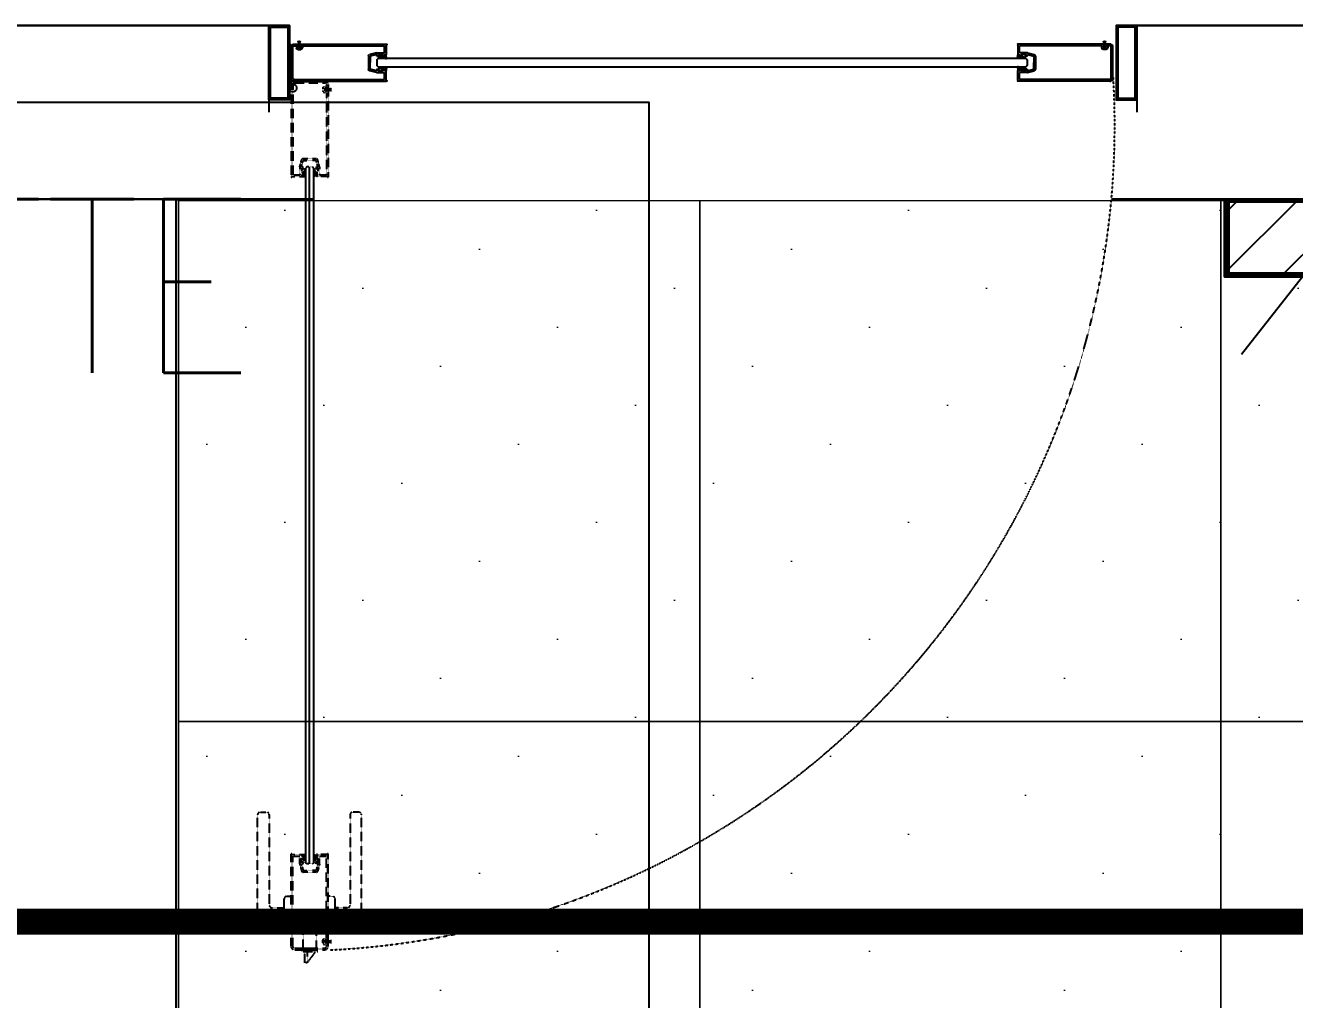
# Model space of a CAD drawing. Header units: millimetres. Extents: x 148480 to 578986, y 39883 to 155062.
# Drawn here: x 246344 to 247806, y 124411 to 125532 of the extents above; entities that cross this region are included whole.
import ezdxf

# ---------------------------------------------------------------- set-up
doc = ezdxf.new("R2010")
doc.units = ezdxf.units.MM
doc.linetypes.add('CENTER', pattern=[2, 1.25, -0.25, 0.25, -0.25])
doc.linetypes.add('HIDDEN', pattern=[0.375, 0.25, -0.125])
for name, color, linetype in [('2', 7, 'Continuous'), ('ceilings', 253, 'Continuous'), ('CEN', 252, 'CENTER'), ('CONC-WALL', 1, 'Continuous'), ('DNM JEB', 4, 'Continuous'), ('EL-SWITCH BOXWS', 30, 'Continuous'), ('Hatch 01_UC', 7, 'Continuous'), ('HVAC TEXT', 7, 'Continuous'), ('Layer2', 4, 'Continuous'), ('Layer4', 6, 'Continuous'), ('M-HVAC VRV PIPE', 4, 'Continuous'), ('TENANCY', 3, 'Continuous')]:
    doc.layers.add(name, color=color, linetype=linetype)
doc.styles.add('Arial_3', font='arial.ttf', dxfattribs={"height": 20.669291})

# ---------------------------------------------------------------- blocks, each defined once
blk = doc.blocks.new('A$C5BB6640F')
at = {"layer": '2', "color": 8, "linetype": 'Continuous'}
for p, q in [((0.8, 2.6), (0, 0)), ((1, 2.6), (0.5, 0)), ((2.1, 8.2), (0.8, 8.2)), ((0.8, 8.2), (0.8, 2.6)), ((2.1, 6.4), (0.8, 6.4)), ((2.1, 4.5), (0.8, 4.5)), ((2.1, 2.6), (0.8, 2.6)), ((1.2, 2.6), (0.9, 0)), ((1.4, 2.6), (1.4, 0)), ((1.6, 2.6), (1.9, 0)), ((1.8, 2.6), (2.3, 0)), ((2.1, 8.2), (2.1, 2.6)), ((2.1, 2.6), (2.8, 0))]:
    blk.add_line(p, q, dxfattribs=at)
blk = doc.blocks.new('A$C4A242C7C')
at = {"layer": '2', "color": 8, "linetype": 'Continuous'}
for p, q in [((0, 4), (0, 115.4)), ((0.4, 115.8), (0.6, 115.8)), ((1.4, 115), (13, 115)), ((2, 113), (10.5, 113)), ((2, 4), (2, 113)), ((10.5, 103.9), (10.5, 113)), ((14, 111.3), (12.5, 111.3)), ((12.5, 104.8), (12.5, 111.3)), ((13, 115), (13, 112.6)), ((14.7, 112.6), (13, 112.6)), ((14, 110), (14, 111.3)), ((14.3, 109.8), (15, 110)), ((14.7, 112.6), (15.2, 110.4)), ((30.3, 112.6), (29.8, 110.4)), ((30.7, 109.8), (30, 110)), ((32, 112.6), (30.3, 112.6)), ((31, 111.3), (32.5, 111.3)), ((31, 110), (31, 111.3)), ((32, 115), (32, 112.6)), ((43.6, 115), (32, 115)), ((32.5, 104.8), (32.5, 111.3)), ((34.5, 113), (43, 113)), ((34.5, 103.9), (34.5, 113)), ((43, 14.2), (43, 113)), ((44.6, 115.8), (44.4, 115.8)), ((45, 11.7), (45, 115.4)), ((10.6, 103.4), (12.8, 95.2)), ((14, 104.8), (12.5, 104.8)), ((14.8, 103.8), (12.5, 103.8)), ((12.5, 103.8), (14.7, 95.7)), ((14, 106.1), (14, 104.8)), ((14.3, 106.3), (15, 106.1)), ((14.7, 95.7), (22.5, 95.7)), ((30.3, 93.7), (14.7, 93.7)), ((14.8, 103.8), (15.2, 105.6)), ((30.3, 95.7), (22.5, 95.7)), ((30.2, 103.8), (29.8, 105.6)), ((30.7, 106.3), (30, 106.1)), ((30.2, 103.8), (32.5, 103.8)), ((32.5, 103.8), (30.3, 95.7)), ((31, 106.1), (31, 104.8)), ((31, 104.8), (32.5, 104.8)), ((34.4, 103.4), (32.2, 95.2)), ((4, 2), (41, 2)), ((4, 0), (41, 0)), ((38.5, 8.4), (38.5, 11.7)), ((42.5, 13.7), (40.5, 13.7)), ((40.5, 8.8), (40.5, 11.3)), ((42.5, 6.4), (40.5, 6.4)), ((44, 11.7), (40.9, 11.7)), ((44, 8.4), (40.9, 8.4)), ((43, 4), (43, 5.9)), ((44, 11.6), (44, 11.7)), ((44, 8.4), (44, 8.5)), ((44.4, 11.2), (44.5, 11.2)), ((44.4, 8.9), (44.5, 8.9)), ((45, 4), (45, 8.4))]:
    blk.add_line(p, q, dxfattribs=at)
for centre, radius, start, end in [((0.4, 115.4), 0.4, 90, 180), ((0.6, 115.4), 0.4, 0, 90), ((1.4, 115.4), 0.4, 180, 270), ((14.2, 110), 0.2, 180, 285), ((14.8, 110.3), 0.4, 285, 15), ((30.1, 110.3), 0.4, 165, 255), ((30.8, 110), 0.2, 255, 0), ((43.6, 115.4), 0.4, 270, 0), ((44.4, 115.4), 0.4, 90, 180), ((44.6, 115.4), 0.4, 0, 90), ((12.5, 103.9), 2, 180, 195), ((14.7, 95.7), 2, 195, 270), ((14.2, 106.1), 0.2, 75, 180), ((14.8, 105.7), 0.4, 345, 75), ((30.1, 105.7), 0.4, 105, 195), ((30.3, 95.7), 2, 270, 345), ((30.8, 106.1), 0.2, 0, 105), ((32.5, 103.9), 2, 345, 0), ((4, 4), 4, 180, 270), ((4, 4), 2, 180, 270), ((40.5, 11.7), 2, 90, 180), ((40.5, 8.4), 2, 180, 270), ((40.9, 11.3), 0.4, 90, 180), ((40.9, 8.8), 0.4, 180, 270), ((41, 4), 4, 270, 0), ((41, 4), 2, 270, 0), ((42.5, 14.2), 0.5, 270, 0), ((42.5, 5.9), 0.5, 0, 90), ((44.4, 11.6), 0.4, 180, 270), ((44.4, 8.5), 0.4, 90, 180), ((44.5, 11.7), 0.5, 270, 0), ((44.5, 8.4), 0.5, 0, 90)]:
    blk.add_arc(centre, radius, start, end, dxfattribs=at)
blk = doc.blocks.new('A$C109E4DED')
at = {"layer": 'TENANCY', "rotation": 90}
blk.add_blockref('A$C4A242C7C', (75.8, 0), dxfattribs=at)
blk = doc.blocks.new('A$C57546ED1')
at = {"layer": '2', "color": 8, "linetype": 'Continuous'}
mesh = blk.add_polyface(dxfattribs=at)
corners = [(1, 3.4), (0.7, 2.6), (0, 2.7), (0.8, 4.1)]
mesh.append_faces([[corners[k] for k in face] for face in [(0, 1, 2, 3)]], dxfattribs={"color": 8})
mesh = blk.add_polyface(dxfattribs=at)
corners = [(2, 3.4), (2, 2.6), (0.7, 2.6), (1, 3.4)]
mesh.append_faces([[corners[k] for k in face] for face in [(0, 1, 2, 3)]], dxfattribs={"color": 8})
mesh = blk.add_polyface(dxfattribs=at)
corners = [(2.3, 4.1), (2.2, 1.7), (2, 2.6), (2, 3.4)]
mesh.append_faces([[corners[k] for k in face] for face in [(0, 1, 2, 3)]], dxfattribs={"color": 8})
mesh = blk.add_polyface(dxfattribs=at)
corners = [(2.7, 3.4), (2.5, 2.5), (2.2, 1.7), (2.3, 4.1)]
mesh.append_faces([[corners[k] for k in face] for face in [(0, 1, 2, 3)]], dxfattribs={"color": 8})
mesh = blk.add_polyface(dxfattribs=at)
corners = [(3.3, 3.4), (3.2, 2.5), (2.5, 2.5), (2.7, 3.4)]
mesh.append_faces([[corners[k] for k in face] for face in [(0, 1, 2, 3)]], dxfattribs={"color": 8})
mesh = blk.add_polyface(dxfattribs=at)
corners = [(3.6, 4.2), (3.5, 2.4), (3.2, 2.5), (3.3, 3.4)]
mesh.append_faces([[corners[k] for k in face] for face in [(0, 1, 2, 3)]], dxfattribs={"color": 8})
mesh = blk.add_polyface(dxfattribs=at)
corners = [(4.1, 3.5), (3.9, 2.4), (3.5, 2.4), (3.6, 4.2)]
mesh.append_faces([[corners[k] for k in face] for face in [(0, 1, 2, 3)]], dxfattribs={"color": 8})
mesh = blk.add_polyface(dxfattribs=at)
corners = [(6.5, 3.6), (5.8, 2.3), (3.9, 2.4), (4.1, 3.5)]
mesh.append_faces([[corners[k] for k in face] for face in [(0, 1, 2, 3)]], dxfattribs={"color": 8})
mesh = blk.add_polyface(dxfattribs=at)
corners = [(6.8, 4.6), (6.2, 0), (5.8, 2.3), (6.5, 3.6)]
mesh.append_faces([[corners[k] for k in face] for face in [(0, 1, 2, 3)]], dxfattribs={"color": 8})
mesh = blk.add_polyface(dxfattribs=at)
corners = [(7.9, 4.6), (7.5, 0), (6.2, 0), (6.8, 4.6)]
mesh.append_faces([[corners[k] for k in face] for face in [(0, 1, 2, 3)]], dxfattribs={"color": 8})
blk = doc.blocks.new('GFC1')
at = {"layer": 'CEN', "color": 8, "linetype": 'HIDDEN', "lineweight": 0, "ltscale": 1500}
blk.add_lwpolyline([(321571.3, 121385.2), (317470.1, 121385.2), (317470.1, 125486.4), (321571.3, 125486.4)], close=True, dxfattribs=at)
at = {"layer": 'CONC-WALL', "color": 8, "linetype": 'Continuous', "lineweight": 30}
for p, q in [((319280.7, 126518.3), (315225.9, 126518.3)), ((329522.2, 126518.3), (320233.1, 126518.3)), ((319308.7, 126318.3), (315425.9, 126318.3)), ((323647.2, 126318.3), (320227.5, 126318.3))]:
    blk.add_line(p, q, dxfattribs=at)
for points in [[(321820.9, 126518.3), (320233.1, 126518.3)], [(319150.1, 124006.4), (319150.1, 126318.3)], [(320227.5, 126318.3), (321820.9, 126318.3)]]:
    blk.add_lwpolyline(points, dxfattribs=at)
at = {"layer": 'DNM JEB', "color": 8, "linetype": 'Continuous'}
for p, q in [((319256.9, 126518.3), (319256.9, 126418.3)), ((320256.9, 126518.3), (320256.9, 126418.3)), ((319280.7, 126496), (319280.7, 126449.2))]:
    blk.add_line(p, q, dxfattribs=at)
at = {"layer": 'DNM JEB', "color": 8}
for p, q in [((320129.1, 126480.2), (319382.7, 126480.2)), ((319382.7, 126470.7), (320129.1, 126470.7)), ((319299.2, 126353.8), (319299.2, 125554.3)), ((319308.7, 125554.3), (319308.7, 126353.8))]:
    blk.add_line(p, q, dxfattribs=at)
at = {"layer": 'DNM JEB', "color": 8, "linetype": 'HIDDEN'}
for p, q in [((319286.3, 126454), (319321.5, 126454)), ((319286.3, 126452.1), (319321.5, 126452.1)), ((319282.5, 126450.2), (319282.5, 126344.1)), ((319284.4, 126450.2), (319284.4, 126346.4)), ((319319.2, 126446.1), (319319.2, 126442.9)), ((319323, 126448), (319321.1, 126448)), ((319321.1, 126445.7), (319321.1, 126443.3)), ((319323, 126441), (319321.1, 126441)), ((319321.3, 126443.9), (319321.3, 126445.1)), ((319321.3, 126445.1), (319326.6, 126445.1)), ((319321.3, 126443.9), (319326.6, 126443.9)), ((319324.4, 126446.1), (319321.5, 126446.1)), ((319324.4, 126442.9), (319321.5, 126442.9)), ((319323, 126443.9), (319323, 126445.1)), ((319323.5, 126450.2), (319323.5, 126448.5)), ((319323.5, 126440.6), (319323.5, 126346.4)), ((319324.4, 126446.1), (319324.4, 126446)), ((319324.4, 126443), (319324.4, 126442.9)), ((319324.8, 126445.6), (319324.9, 126445.6)), ((319324.8, 126443.9), (319324.8, 126445.1)), ((319324.8, 126443.4), (319324.9, 126443.4)), ((319325.4, 126450.2), (319325.4, 126446.1)), ((319325.4, 126442.9), (319325.4, 126344.1)), ((319326.6, 126445.1), (319329, 126445.9)), ((319326.6, 126444.9), (319329, 126445.4)), ((319326.6, 126443.9), (319326.6, 126445.1)), ((319326.6, 126444.7), (319329, 126445)), ((319326.6, 126444.5), (319329, 126444.5)), ((319326.6, 126444.3), (319329, 126444.1)), ((319326.6, 126444.1), (319329, 126443.6)), ((319326.6, 126443.9), (319329, 126443.2)), ((319292.6, 126355.6), (319294.7, 126363.4)), ((319294.4, 126355.2), (319296.5, 126362.9)), ((319311.4, 126364.8), (319296.5, 126364.8)), ((319296.5, 126362.9), (319303.9, 126362.9)), ((319311.4, 126362.9), (319303.9, 126362.9)), ((319313.4, 126355.2), (319311.4, 126362.9)), ((319315.3, 126355.6), (319313.2, 126363.4)), ((319292.5, 126355.1), (319292.5, 126346.4)), ((319296.5, 126355.2), (319294.4, 126355.2)), ((319295.8, 126354.3), (319294.4, 126354.3)), ((319294.4, 126354.3), (319294.4, 126348.1)), ((319295.8, 126353), (319295.8, 126354.3)), ((319295.8, 126349.3), (319295.8, 126348.1)), ((319296.1, 126352.9), (319296.7, 126353)), ((319296.1, 126349.5), (319296.7, 126349.3)), ((319296.5, 126355.2), (319297, 126353.5)), ((319296.5, 126346.8), (319297, 126348.9)), ((319311.3, 126355.2), (319310.8, 126353.5)), ((319311.4, 126346.8), (319310.8, 126348.9)), ((319311.8, 126352.9), (319311.1, 126353)), ((319311.8, 126349.5), (319311.1, 126349.3)), ((319311.3, 126355.2), (319313.4, 126355.2)), ((319312, 126354.3), (319313.5, 126354.3)), ((319312, 126353), (319312, 126354.3)), ((319312, 126349.3), (319312, 126348.1)), ((319313.5, 126354.3), (319313.5, 126348.1)), ((319315.4, 126355.1), (319315.4, 126346.4)), ((319282.9, 126343.8), (319283.1, 126343.8)), ((319283.8, 126344.5), (319294.9, 126344.5)), ((319284.4, 126346.4), (319292.5, 126346.4)), ((319295.8, 126348.1), (319294.4, 126348.1)), ((319294.9, 126344.5), (319294.9, 126346.8)), ((319296.5, 126346.8), (319294.9, 126346.8)), ((319313, 126346.8), (319311.4, 126346.8)), ((319312, 126348.1), (319313.5, 126348.1)), ((319313, 126344.5), (319313, 126346.8)), ((319324, 126344.5), (319313, 126344.5)), ((319315.4, 126346.4), (319323.5, 126346.4)), ((319325, 126343.8), (319324.8, 126343.8)), ((319282.5, 125457.9), (319282.5, 125563.9)), ((319282.9, 125564.3), (319283.1, 125564.3)), ((319283.8, 125563.6), (319294.9, 125563.6)), ((319284.4, 125561.7), (319292.5, 125561.7)), ((319284.4, 125457.9), (319284.4, 125561.7)), ((319292.5, 125553), (319292.5, 125561.7)), ((319295.8, 125560), (319294.4, 125560)), ((319294.4, 125553.8), (319294.4, 125560)), ((319294.9, 125563.6), (319294.9, 125561.3)), ((319296.5, 125561.3), (319294.9, 125561.3)), ((319295.8, 125558.8), (319295.8, 125560)), ((319296.1, 125558.6), (319296.7, 125558.8)), ((319296.5, 125561.3), (319297, 125559.2)), ((319311.4, 125561.3), (319310.8, 125559.2)), ((319311.8, 125558.6), (319311.1, 125558.8)), ((319313, 125561.3), (319311.4, 125561.3)), ((319312, 125560), (319313.5, 125560)), ((319312, 125558.8), (319312, 125560)), ((319313, 125563.6), (319313, 125561.3)), ((319324, 125563.6), (319313, 125563.6)), ((319313.5, 125553.8), (319313.5, 125560)), ((319315.4, 125561.7), (319323.5, 125561.7)), ((319315.4, 125553), (319315.4, 125561.7)), ((319323.5, 125467.5), (319323.5, 125561.7)), ((319325, 125564.3), (319324.8, 125564.3)), ((319325.4, 125465.1), (319325.4, 125563.9)), ((319292.6, 125552.5), (319294.7, 125544.7)), ((319295.8, 125553.8), (319294.4, 125553.8)), ((319296.5, 125552.9), (319294.4, 125552.9)), ((319294.4, 125552.9), (319296.5, 125545.2)), ((319295.8, 125555), (319295.8, 125553.8)), ((319296.1, 125555.2), (319296.7, 125555.1)), ((319296.5, 125552.9), (319297, 125554.6)), ((319296.5, 125545.2), (319303.9, 125545.2)), ((319311.4, 125545.2), (319303.9, 125545.2)), ((319311.3, 125552.9), (319310.8, 125554.6)), ((319311.8, 125555.2), (319311.1, 125555.1)), ((319311.3, 125552.9), (319313.4, 125552.9)), ((319313.4, 125552.9), (319311.4, 125545.2)), ((319312, 125555), (319312, 125553.8)), ((319312, 125553.8), (319313.5, 125553.8)), ((319315.3, 125552.5), (319313.2, 125544.7)), ((319311.4, 125543.3), (319296.5, 125543.3)), ((319319.2, 125462), (319319.2, 125465.1)), ((319323, 125467), (319321.1, 125467)), ((319321.1, 125462.4), (319321.1, 125464.8)), ((319323, 125460.1), (319321.1, 125460.1)), ((319321.3, 125464.1), (319321.3, 125462.9)), ((319321.3, 125464.1), (319326.6, 125464.1)), ((319321.3, 125462.9), (319326.6, 125462.9)), ((319324.4, 125465.1), (319321.5, 125465.1)), ((319324.4, 125462), (319321.5, 125462)), ((319323, 125464.1), (319323, 125462.9)), ((319323.5, 125457.9), (319323.5, 125459.6)), ((319324.4, 125465), (319324.4, 125465.1)), ((319324.4, 125462), (319324.4, 125462.1)), ((319324.8, 125464.7), (319324.9, 125464.7)), ((319324.8, 125464.1), (319324.8, 125462.9)), ((319324.8, 125462.5), (319324.9, 125462.5)), ((319325.4, 125457.9), (319325.4, 125462)), ((319326.6, 125464.1), (319329, 125464.8)), ((319326.6, 125463.9), (319329, 125464.4)), ((319326.6, 125464.1), (319326.6, 125462.9)), ((319326.6, 125463.7), (319329, 125463.9)), ((319326.6, 125463.5), (319329, 125463.5)), ((319326.6, 125463.3), (319329, 125463)), ((319326.6, 125463.1), (319329, 125462.6)), ((319326.6, 125462.9), (319329, 125462.2)), ((319286.3, 125455.9), (319321.5, 125455.9)), ((319286.3, 125454), (319321.5, 125454))]:
    blk.add_line(p, q, dxfattribs=at)
at = {"layer": 'DNM JEB', "color": 8, "linetype": 'Continuous'}
for points in [[(319256.9, 126518.3), (319280.7, 126518.3), (319280.7, 126432.6), (319256.9, 126432.6)], [(319258.8, 126516.4), (319278.8, 126516.4), (319278.8, 126434.5), (319258.8, 126434.5)], [(320256.9, 126518.3), (320233.1, 126518.3), (320233.1, 126432.6), (320256.9, 126432.6)], [(320255, 126516.4), (320235, 126516.4), (320235, 126434.5), (320255, 126434.5)]]:
    blk.add_lwpolyline(points, close=True, dxfattribs=at)
blk.add_lwpolyline([(319282.5, 126450.5), (319282.5, 126496), (319280.7, 126496)], dxfattribs=at)
at = {"layer": 'DNM JEB', "color": 8}
for points in [[(319382.7, 126480.2), (319381.3, 126478.8), (319381.3, 126472.1), (319382.7, 126470.7)], [(320129.1, 126480.2), (320130.5, 126478.8), (320130.5, 126472.1), (320129.1, 126470.7)], [(319303.9, 125552.8), (319303.9, 126355.3)]]:
    blk.add_lwpolyline(points, dxfattribs=at)
at = {"layer": 'DNM JEB', "color": 8, "linetype": 'HIDDEN'}
for points in [[(319308.7, 126353.8), (319307.3, 126355.3), (319300.6, 126355.3), (319299.2, 126353.8)], [(319308.7, 125554.3), (319307.3, 125552.8), (319300.6, 125552.8), (319299.2, 125554.3)], [(319301.1, 125451.9), (319301.1, 125439.1), (319298.2, 125439.1), (319298.2, 125451.9)], [(319309.6, 125451.9), (319309.6, 125450.4), (319301.1, 125439.1)]]:
    blk.add_lwpolyline(points, dxfattribs=at)
for points in [[(319274.5, 125488.8), (319247.4, 125488.8, -0.414214), (319244, 125492.2), (319244, 125609.3, -0.414214), (319247.4, 125612.6), (319254, 125612.6, -0.414214), (319257.4, 125609.3), (319257.4, 125505.5, 0.414214), (319260.7, 125502.2), (319274.5, 125502.2)], [(319333.4, 125488.8), (319360.5, 125488.8, 0.414214), (319363.8, 125492.2), (319363.8, 125609.3, 0.414214), (319360.5, 125612.6), (319353.8, 125612.6, 0.414214), (319350.5, 125609.3), (319350.5, 125505.5, -0.414214), (319347.1, 125502.2), (319333.4, 125502.2)], [(319282.5, 125475.5), (319277.8, 125475.5, -0.414214), (319274.5, 125478.8), (319274.5, 125512.2, -0.414214), (319277.8, 125515.5), (319282.5, 125515.5)], [(319325.4, 125475.5), (319330, 125475.5, 0.414214), (319333.4, 125478.8), (319333.4, 125512.2, 0.414214), (319330, 125515.5), (319325.4, 125515.5)]]:
    blk.add_lwpolyline(points, format="xyb", dxfattribs=at)
for points in [[(319282.5, 125490.7), (319282.5, 125500.3), (319325.4, 125500.3), (319325.4, 125490.7)], [(319296.3, 125455.6), (319296.3, 125490.7), (319311.5, 125490.7), (319311.5, 125455.6)], [(319313.5, 125451.9), (319313.5, 125454), (319294.4, 125454), (319294.4, 125451.9)], [(319312.5, 125454), (319312.5, 125455.6), (319295.4, 125455.6), (319295.4, 125454)]]:
    blk.add_lwpolyline(points, close=True, dxfattribs=at)
at = {"layer": 'DNM JEB', "color": 8, "linetype": 'Continuous', "extrusion": (0, 0, -1)}
blk.add_arc((-319284.3, 126446.3), 4.58, 66.5437, 38.2063, dxfattribs=at)
at = {"layer": 'DNM JEB', "color": 8, "linetype": 'HIDDEN'}
for centre, radius, start, end in [((319286.3, 126450.2), 3.81, 90, 180), ((319286.3, 126450.2), 1.9, 90, 180), ((319321.5, 126450.2), 3.81, 0, 90), ((319321.5, 126450.2), 1.9, 0, 90), ((319321.1, 126446.1), 1.9, 90, 180), ((319321.1, 126442.9), 1.9, 180, 270), ((319321.5, 126445.7), 0.381, 90, 180), ((319321.5, 126443.3), 0.381, 180, 270), ((319323, 126448.5), 0.476, 270, 0), ((319323, 126440.6), 0.476, 0, 90), ((319324.8, 126446), 0.381, 180, 270), ((319324.8, 126443), 0.381, 90, 180), ((319324.9, 126446.1), 0.476, 270, 0), ((319324.9, 126442.9), 0.476, 0, 90), ((319296.5, 126362.9), 1.9, 90, 165), ((319311.4, 126362.9), 1.9, 15, 90), ((319294.4, 126355.1), 1.9, 165, 180), ((319296, 126353), 0.19, 180, 285), ((319296, 126349.3), 0.19, 75, 180), ((319296.6, 126353.4), 0.381, 285, 15), ((319296.6, 126349), 0.381, 345, 75), ((319311.2, 126353.4), 0.381, 165, 255), ((319311.2, 126349), 0.381, 105, 195), ((319311.8, 126353), 0.19, 255, 0), ((319311.8, 126349.3), 0.19, 0, 105), ((319313.5, 126355.1), 1.9, 0, 15), ((319282.9, 126344.1), 0.381, 180, 270), ((319283.1, 126344.1), 0.381, 270, 0), ((319283.8, 126344.1), 0.381, 90, 180), ((319324, 126344.1), 0.381, 0, 90), ((319324.8, 126344.1), 0.381, 180, 270), ((319325, 126344.1), 0.381, 270, 0), ((319282.9, 125563.9), 0.381, 90, 180), ((319283.1, 125563.9), 0.381, 0, 90), ((319283.8, 125563.9), 0.381, 180, 270), ((319296, 125558.8), 0.19, 180, 285), ((319296.6, 125559.1), 0.381, 285, 15), ((319311.2, 125559.1), 0.381, 165, 255), ((319311.8, 125558.8), 0.19, 255, 0), ((319324, 125563.9), 0.381, 270, 0), ((319324.8, 125563.9), 0.381, 90, 180), ((319325, 125563.9), 0.381, 0, 90), ((319294.4, 125553), 1.9, 180, 195), ((319296.5, 125545.2), 1.9, 195, 270), ((319296, 125555), 0.19, 75, 180), ((319296.6, 125554.7), 0.381, 345, 75), ((319311.2, 125554.7), 0.381, 105, 195), ((319311.4, 125545.2), 1.9, 270, 345), ((319311.8, 125555), 0.19, 0, 105), ((319313.5, 125553), 1.9, 345, 0), ((319286.3, 125457.9), 3.81, 180, 270), ((319286.3, 125457.9), 1.9, 180, 270), ((319321.1, 125465.1), 1.9, 90, 180), ((319321.1, 125462), 1.9, 180, 270), ((319321.5, 125464.8), 0.381, 90, 180), ((319321.5, 125462.4), 0.381, 180, 270), ((319321.5, 125457.9), 3.81, 270, 0), ((319321.5, 125457.9), 1.9, 270, 0), ((319323, 125467.5), 0.476, 270, 0), ((319323, 125459.6), 0.476, 0, 90), ((319324.8, 125465), 0.381, 180, 270), ((319324.8, 125462.1), 0.381, 90, 180), ((319324.9, 125465.1), 0.476, 270, 0), ((319324.9, 125462), 0.476, 0, 90)]:
    blk.add_arc(centre, radius, start, end, dxfattribs=at)
at = {"layer": 'DNM JEB', "color": 8, "linetype": 'HIDDEN', "ltscale": 0.1}
blk.add_arc((319280.7, 126403.2), 950.6, 272.8185, 3.4941, dxfattribs=at)
at = {"layer": 'DNM JEB', "color": 8}
for name, p, xscale, yscale, zscale, rotation in [('A$C109E4DED', (319354.7, 126454), -0.9523809523809526, 0.9523809523809526, 0.9523809523809526, 359.9999999999999), ('A$C5BB6640F', (319290.7, 126500.6), -0.9523809523809523, 0.9523809523809523, 0.9523809523809523, 180), ('A$C109E4DED', (320157.1, 126454), 0.9523809523809526, 0.9523809523809526, 0.9523809523809526, 359.9999999999999), ('A$C5BB6640F', (320221.2, 126500.6), 0.9523809523809523, 0.9523809523809523, 0.9523809523809523, 180)]:
    blk.add_blockref(name, p, dxfattribs=dict(at, xscale=xscale, yscale=yscale, zscale=zscale, rotation=rotation))
at = {"layer": 'DNM JEB', "color": 8, "ltscale": 1.2}
for p, xscale, yscale, zscale, rotation in [((319384.9, 126484.5), -0.9523809523809523, 0.9523809523809523, 0.9523809523809523, 180), ((320126.9, 126484.5), 0.9523809523809523, 0.9523809523809523, 0.9523809523809523, 180), ((319384.9, 126466.4), 0.9523809523809526, 0.9523809523809526, 0.9523809523809526, 359.9999999999999), ((320126.9, 126466.4), -0.9523809523809526, 0.9523809523809526, 0.9523809523809526, 359.9999999999999)]:
    blk.add_blockref('A$C57546ED1', p, dxfattribs=dict(at, xscale=xscale, yscale=yscale, zscale=zscale, rotation=rotation))
at = {"layer": 'DNM JEB', "color": 8, "linetype": 'HIDDEN'}
mesh = blk.add_polyface(dxfattribs=at)
corners = [(319298.8, 126349.5), (319296.5, 126349.6), (319297.3, 126349.8), (319298.1, 126349.8)]
mesh.append_faces([[corners[k] for k in face] for face in [(3, 2, 1, 0)]], dxfattribs={"color": 8})
mesh = blk.add_polyface(dxfattribs=at)
corners = [(319298.1, 126349.1), (319297.3, 126349.3), (319296.5, 126349.6), (319298.8, 126349.5)]
mesh.append_faces([[corners[k] for k in face] for face in [(3, 2, 1, 0)]], dxfattribs={"color": 8})
mesh = blk.add_polyface(dxfattribs=at)
corners = [(319298.2, 126348.5), (319297.2, 126348.6), (319297.3, 126349.3), (319298.1, 126349.1)]
mesh.append_faces([[corners[k] for k in face] for face in [(3, 2, 1, 0)]], dxfattribs={"color": 8})
mesh = blk.add_polyface(dxfattribs=at)
corners = [(319298.9, 126348.2), (319297.2, 126348.4), (319297.2, 126348.6), (319298.2, 126348.5)]
mesh.append_faces([[corners[k] for k in face] for face in [(3, 2, 1, 0)]], dxfattribs={"color": 8})
mesh = blk.add_polyface(dxfattribs=at)
corners = [(319298.2, 126347.8), (319297.2, 126348), (319297.2, 126348.4), (319298.9, 126348.2)]
mesh.append_faces([[corners[k] for k in face] for face in [(3, 2, 1, 0)]], dxfattribs={"color": 8})
mesh = blk.add_polyface(dxfattribs=at)
corners = [(319298.1, 126349.8), (319297.3, 126349.8), (319297.4, 126351), (319298.1, 126350.7)]
mesh.append_faces([[corners[k] for k in face] for face in [(3, 2, 1, 0)]], dxfattribs={"color": 8})
mesh = blk.add_polyface(dxfattribs=at)
corners = [(319298.1, 126350.7), (319297.4, 126351), (319297.5, 126351.7), (319298.8, 126350.9)]
mesh.append_faces([[corners[k] for k in face] for face in [(3, 2, 1, 0)]], dxfattribs={"color": 8})
mesh = blk.add_polyface(dxfattribs=at)
corners = [(319309, 126348.2), (319310.6, 126348.4), (319310.6, 126348.6), (319309.7, 126348.5)]
mesh.append_faces([[corners[k] for k in face] for face in [(3, 2, 1, 0)]], dxfattribs={"color": 8})
mesh = blk.add_polyface(dxfattribs=at)
corners = [(319309.7, 126347.8), (319310.7, 126348), (319310.6, 126348.4), (319309, 126348.2)]
mesh.append_faces([[corners[k] for k in face] for face in [(3, 2, 1, 0)]], dxfattribs={"color": 8})
mesh = blk.add_polyface(dxfattribs=at)
corners = [(319309.8, 126350.7), (319310.5, 126351), (319310.4, 126351.7), (319309.1, 126350.9)]
mesh.append_faces([[corners[k] for k in face] for face in [(3, 2, 1, 0)]], dxfattribs={"color": 8})
mesh = blk.add_polyface(dxfattribs=at)
corners = [(319309.1, 126349.5), (319311.3, 126349.6), (319310.5, 126349.8), (319309.7, 126349.8)]
mesh.append_faces([[corners[k] for k in face] for face in [(3, 2, 1, 0)]], dxfattribs={"color": 8})
mesh = blk.add_polyface(dxfattribs=at)
corners = [(319309.7, 126349.1), (319310.6, 126349.3), (319311.3, 126349.6), (319309.1, 126349.5)]
mesh.append_faces([[corners[k] for k in face] for face in [(3, 2, 1, 0)]], dxfattribs={"color": 8})
mesh = blk.add_polyface(dxfattribs=at)
corners = [(319309.7, 126349.8), (319310.5, 126349.8), (319310.5, 126351), (319309.8, 126350.7)]
mesh.append_faces([[corners[k] for k in face] for face in [(3, 2, 1, 0)]], dxfattribs={"color": 8})
mesh = blk.add_polyface(dxfattribs=at)
corners = [(319309.7, 126348.5), (319310.6, 126348.6), (319310.6, 126349.3), (319309.7, 126349.1)]
mesh.append_faces([[corners[k] for k in face] for face in [(3, 2, 1, 0)]], dxfattribs={"color": 8})
mesh = blk.add_polyface(dxfattribs=at)
corners = [(319299.2, 126345.2), (319294.9, 126345.7), (319297.1, 126346.1), (319298.3, 126345.5)]
mesh.append_faces([[corners[k] for k in face] for face in [(3, 2, 1, 0)]], dxfattribs={"color": 8})
mesh = blk.add_polyface(dxfattribs=at)
corners = [(319299.2, 126344.1), (319294.9, 126344.5), (319294.9, 126345.7), (319299.2, 126345.2)]
mesh.append_faces([[corners[k] for k in face] for face in [(3, 2, 1, 0)]], dxfattribs={"color": 8})
mesh = blk.add_polyface(dxfattribs=at)
corners = [(319298.3, 126345.5), (319297.1, 126346.1), (319297.2, 126348), (319298.2, 126347.8)]
mesh.append_faces([[corners[k] for k in face] for face in [(3, 2, 1, 0)]], dxfattribs={"color": 8})
mesh = blk.add_polyface(dxfattribs=at)
corners = [(319308.6, 126345.2), (319313, 126345.7), (319310.8, 126346.1), (319309.6, 126345.5)]
mesh.append_faces([[corners[k] for k in face] for face in [(3, 2, 1, 0)]], dxfattribs={"color": 8})
mesh = blk.add_polyface(dxfattribs=at)
corners = [(319308.6, 126344.1), (319313, 126344.5), (319313, 126345.7), (319308.6, 126345.2)]
mesh.append_faces([[corners[k] for k in face] for face in [(3, 2, 1, 0)]], dxfattribs={"color": 8})
mesh = blk.add_polyface(dxfattribs=at)
corners = [(319309.6, 126345.5), (319310.8, 126346.1), (319310.7, 126348), (319309.7, 126347.8)]
mesh.append_faces([[corners[k] for k in face] for face in [(3, 2, 1, 0)]], dxfattribs={"color": 8})
mesh = blk.add_polyface(dxfattribs=at)
corners = [(319299.2, 125563.9), (319294.9, 125563.6), (319294.9, 125562.4), (319299.2, 125562.9)]
mesh.append_faces([[corners[k] for k in face] for face in [(3, 2, 1, 0)]], dxfattribs={"color": 8})
mesh = blk.add_polyface(dxfattribs=at)
corners = [(319299.2, 125562.9), (319294.9, 125562.4), (319297.1, 125561.9), (319298.3, 125562.6)]
mesh.append_faces([[corners[k] for k in face] for face in [(3, 2, 1, 0)]], dxfattribs={"color": 8})
mesh = blk.add_polyface(dxfattribs=at)
corners = [(319298.1, 125559), (319297.3, 125558.8), (319296.5, 125558.5), (319298.8, 125558.6)]
mesh.append_faces([[corners[k] for k in face] for face in [(3, 2, 1, 0)]], dxfattribs={"color": 8})
mesh = blk.add_polyface(dxfattribs=at)
corners = [(319298.3, 125562.6), (319297.1, 125561.9), (319297.2, 125560.1), (319298.2, 125560.3)]
mesh.append_faces([[corners[k] for k in face] for face in [(3, 2, 1, 0)]], dxfattribs={"color": 8})
mesh = blk.add_polyface(dxfattribs=at)
corners = [(319298.2, 125560.3), (319297.2, 125560.1), (319297.2, 125559.7), (319298.9, 125559.9)]
mesh.append_faces([[corners[k] for k in face] for face in [(3, 2, 1, 0)]], dxfattribs={"color": 8})
mesh = blk.add_polyface(dxfattribs=at)
corners = [(319298.9, 125559.9), (319297.2, 125559.7), (319297.2, 125559.5), (319298.2, 125559.6)]
mesh.append_faces([[corners[k] for k in face] for face in [(3, 2, 1, 0)]], dxfattribs={"color": 8})
mesh = blk.add_polyface(dxfattribs=at)
corners = [(319298.2, 125559.6), (319297.2, 125559.5), (319297.3, 125558.8), (319298.1, 125559)]
mesh.append_faces([[corners[k] for k in face] for face in [(3, 2, 1, 0)]], dxfattribs={"color": 8})
mesh = blk.add_polyface(dxfattribs=at)
corners = [(319308.6, 125563.9), (319313, 125563.6), (319313, 125562.4), (319308.6, 125562.9)]
mesh.append_faces([[corners[k] for k in face] for face in [(3, 2, 1, 0)]], dxfattribs={"color": 8})
mesh = blk.add_polyface(dxfattribs=at)
corners = [(319308.6, 125562.9), (319313, 125562.4), (319310.8, 125561.9), (319309.6, 125562.6)]
mesh.append_faces([[corners[k] for k in face] for face in [(3, 2, 1, 0)]], dxfattribs={"color": 8})
mesh = blk.add_polyface(dxfattribs=at)
corners = [(319309.7, 125560.3), (319310.7, 125560.1), (319310.6, 125559.7), (319309, 125559.9)]
mesh.append_faces([[corners[k] for k in face] for face in [(3, 2, 1, 0)]], dxfattribs={"color": 8})
mesh = blk.add_polyface(dxfattribs=at)
corners = [(319309, 125559.9), (319310.6, 125559.7), (319310.6, 125559.5), (319309.7, 125559.6)]
mesh.append_faces([[corners[k] for k in face] for face in [(3, 2, 1, 0)]], dxfattribs={"color": 8})
mesh = blk.add_polyface(dxfattribs=at)
corners = [(319309.7, 125559), (319310.6, 125558.8), (319311.3, 125558.5), (319309.1, 125558.6)]
mesh.append_faces([[corners[k] for k in face] for face in [(3, 2, 1, 0)]], dxfattribs={"color": 8})
mesh = blk.add_polyface(dxfattribs=at)
corners = [(319309.6, 125562.6), (319310.8, 125561.9), (319310.7, 125560.1), (319309.7, 125560.3)]
mesh.append_faces([[corners[k] for k in face] for face in [(3, 2, 1, 0)]], dxfattribs={"color": 8})
mesh = blk.add_polyface(dxfattribs=at)
corners = [(319309.7, 125559.6), (319310.6, 125559.5), (319310.6, 125558.8), (319309.7, 125559)]
mesh.append_faces([[corners[k] for k in face] for face in [(3, 2, 1, 0)]], dxfattribs={"color": 8})
mesh = blk.add_polyface(dxfattribs=at)
corners = [(319298.8, 125558.6), (319296.5, 125558.5), (319297.3, 125558.3), (319298.1, 125558.3)]
mesh.append_faces([[corners[k] for k in face] for face in [(3, 2, 1, 0)]], dxfattribs={"color": 8})
mesh = blk.add_polyface(dxfattribs=at)
corners = [(319298.1, 125558.3), (319297.3, 125558.3), (319297.4, 125557.1), (319298.1, 125557.4)]
mesh.append_faces([[corners[k] for k in face] for face in [(3, 2, 1, 0)]], dxfattribs={"color": 8})
mesh = blk.add_polyface(dxfattribs=at)
corners = [(319298.1, 125557.4), (319297.4, 125557.1), (319297.5, 125556.4), (319298.8, 125557.1)]
mesh.append_faces([[corners[k] for k in face] for face in [(3, 2, 1, 0)]], dxfattribs={"color": 8})
mesh = blk.add_polyface(dxfattribs=at)
corners = [(319309.1, 125558.6), (319311.3, 125558.5), (319310.5, 125558.3), (319309.7, 125558.3)]
mesh.append_faces([[corners[k] for k in face] for face in [(3, 2, 1, 0)]], dxfattribs={"color": 8})
mesh = blk.add_polyface(dxfattribs=at)
corners = [(319309.8, 125557.4), (319310.5, 125557.1), (319310.4, 125556.4), (319309.1, 125557.1)]
mesh.append_faces([[corners[k] for k in face] for face in [(3, 2, 1, 0)]], dxfattribs={"color": 8})
mesh = blk.add_polyface(dxfattribs=at)
corners = [(319309.7, 125558.3), (319310.5, 125558.3), (319310.5, 125557.1), (319309.8, 125557.4)]
mesh.append_faces([[corners[k] for k in face] for face in [(3, 2, 1, 0)]], dxfattribs={"color": 8})
blk = doc.blocks.new('GRID')
at = {"layer": 'ceilings', "lineweight": 5}
h = blk.add_hatch(dxfattribs=at)
h.set_pattern_fill('DOTS', color=8, scale=80, angle=45)
h.paths.add_polyline_path([(56229.9, 61282.6), (56229.9, 61882.6), (56829.9, 61882.6), (56829.9, 61282.6)])
at = {"layer": 'ceilings', "color": 8, "lineweight": 5}
blk.add_lwpolyline([(56229.9, 61282.6), (56229.9, 61882.6), (56829.9, 61882.6), (56829.9, 61282.6)], close=True, dxfattribs=at)
blk = doc.blocks.new('celling')
at = {"layer": 'Hatch 01_UC', "color": 8, "linetype": 'Continuous', "lineweight": 0, "rotation": 270}
for p in [(267640.6, 129514), (268240.6, 129514), (268840.6, 129514), (267640.6, 128914), (268240.6, 128914), (268840.6, 128914)]:
    blk.add_blockref('GRID', p, dxfattribs=at)
blk = doc.blocks.new('BEAM')
at = {"layer": 'CEN', "color": 11, "linetype": 'HIDDEN', "lineweight": 0, "ltscale": 1500, "const_width": 30}
blk.add_lwpolyline([(381571.3, 121385.2), (377470.1, 121385.2), (377470.1, 125486.4), (381571.3, 125486.4)], close=True, dxfattribs=at)
blk = doc.blocks.new('BEE')
at = {"layer": 'M-HVAC VRV PIPE', "linetype": 'Continuous'}
blk.add_blockref('BEAM', (0, 0), dxfattribs=at)
blk = doc.blocks.new('lsb')
at = {"layer": 'EL-SWITCH BOXWS', "extrusion": (0.000488338, 0.006137, 0.999981)}
h = blk.add_hatch(dxfattribs=at)
h.set_pattern_fill('ANSI31', color=8, scale=1.963905, angle=359.9998, style=0)
h.set_pattern_definition([(314.99982827, (-73506.04995, 20833.20643), (-0.17358683075, -0.1735857902), [])])
h.paths.add_polyline_path([(-179, 8.1), (-179, 202.2), (209.8, 202.2), (209.8, 8.1)])
h.paths.add_polyline_path([(-168.1, 16.1), (-168.1, 192), (200.7, 192), (200.7, 16.1)], flags=17)
at = {"layer": 'EL-SWITCH BOXWS'}
h = blk.add_hatch(dxfattribs=at)
h.set_pattern_fill('ANSI31', color=8, scale=38.4, angle=360, style=0)
h.set_pattern_definition([(135, (1791500.75, 34201.84), (74.331447, 74.331447), [])])
h.paths.add_polyline_path([(-179, 8.1), (-179, 202.2), (209.8, 202.2), (209.8, 8.1)])
at = {"layer": 'EL-SWITCH BOXWS', "color": 8}
for p, q in [((15.4, 202.2), (-136.8, 396.4)), ((-179, 202.2), (-179, 8.1)), ((209.8, 8.1), (209.8, 202.2)), ((-179, 8.1), (209.8, 8.1))]:
    blk.add_line(p, q, dxfattribs=at)
at = {"layer": 'EL-SWITCH BOXWS', "color": 8, "extrusion": (4.72941e-08, 0.012274, 0.999925)}
blk.add_line((-179, 202.2, -1.2), (209.8, 202.2, -1.2), dxfattribs=at)
at = {"layer": 'EL-SWITCH BOXWS', "color": 8, "extrusion": (0.000488338, 0.006137, 0.999981)}
for points, elevation in [([(-179, 202.2), (-179, 8.1), (209.8, 8.1), (209.8, 202.2)], 0), ([(-179, 8.1), (-179, 202.2), (209.8, 202.2), (209.8, 8.1)], 0), ([(-168.1, 16.1), (-168.1, 192), (200.7, 192), (200.7, 16.1)], 0.1)]:
    blk.add_lwpolyline(points, close=True, dxfattribs=dict(at, elevation=elevation))

msp = doc.modelspace()

# ---------------------------------------------------------------- block references
at = {"layer": 'Layer4', "linetype": 'Continuous', "rotation": 360}
msp.add_blockref('GFC1', (-72632.4, -986), dxfattribs=at)

# ---------------------------------------------------------------- next in the draw order: linework, layer by layer
at = {"layer": 'HVAC TEXT'}
msp.add_lwpolyline([(243886.9, 125443.9), (247062.4, 125443.9), (247062.4, 124032.6), (243886.9, 124032.6)], close=True, dxfattribs=at)

# ---------------------------------------------------------------- next in the draw order: block references
at = {"layer": 'EL-SWITCH BOXWS', "color": 30, "true_color": 0xf8991e, "extrusion": (-0.000488356, 0.006137, 0.999981), "xscale": -0.4610813856124997, "yscale": 0.4610813856125335, "zscale": 0.4610813856125125, "rotation": 179.999812734703}
msp.add_blockref('lsb', (247807.9, 125334.5, 648.2), dxfattribs=at)
at = {"layer": 'Hatch 01_UC', "color": 252, "linetype": 'Continuous', "true_color": 0x939598, "rotation": 360}
msp.add_blockref('celling', (-82402.2, 52046.6), dxfattribs=at)
at = {"layer": 'Layer2', "linetype": 'Continuous', "rotation": 360}
msp.add_blockref('BEE', (-132632.4, -986), dxfattribs=at)

# ---------------------------------------------------------------- next in the draw order: texts
at = {"layer": 'HVAC TEXT', "insert": (243993.5, 125332.3), "char_height": 200, "width": 4668.514, "attachment_point": 1, "style": 'Arial_3'}
msp.add_mtext('\\pxql;{\\Fsimplex.shx|c0;\\W0.8;\\C0;VRF COMPACT CASSETTE\\PMODEL :VCC-08\\PCAPCITY :0.6 TR\\PSIZE-596Lx596Wx240HT. }', dxfattribs=at)

doc.saveas('drawing.dxf')
